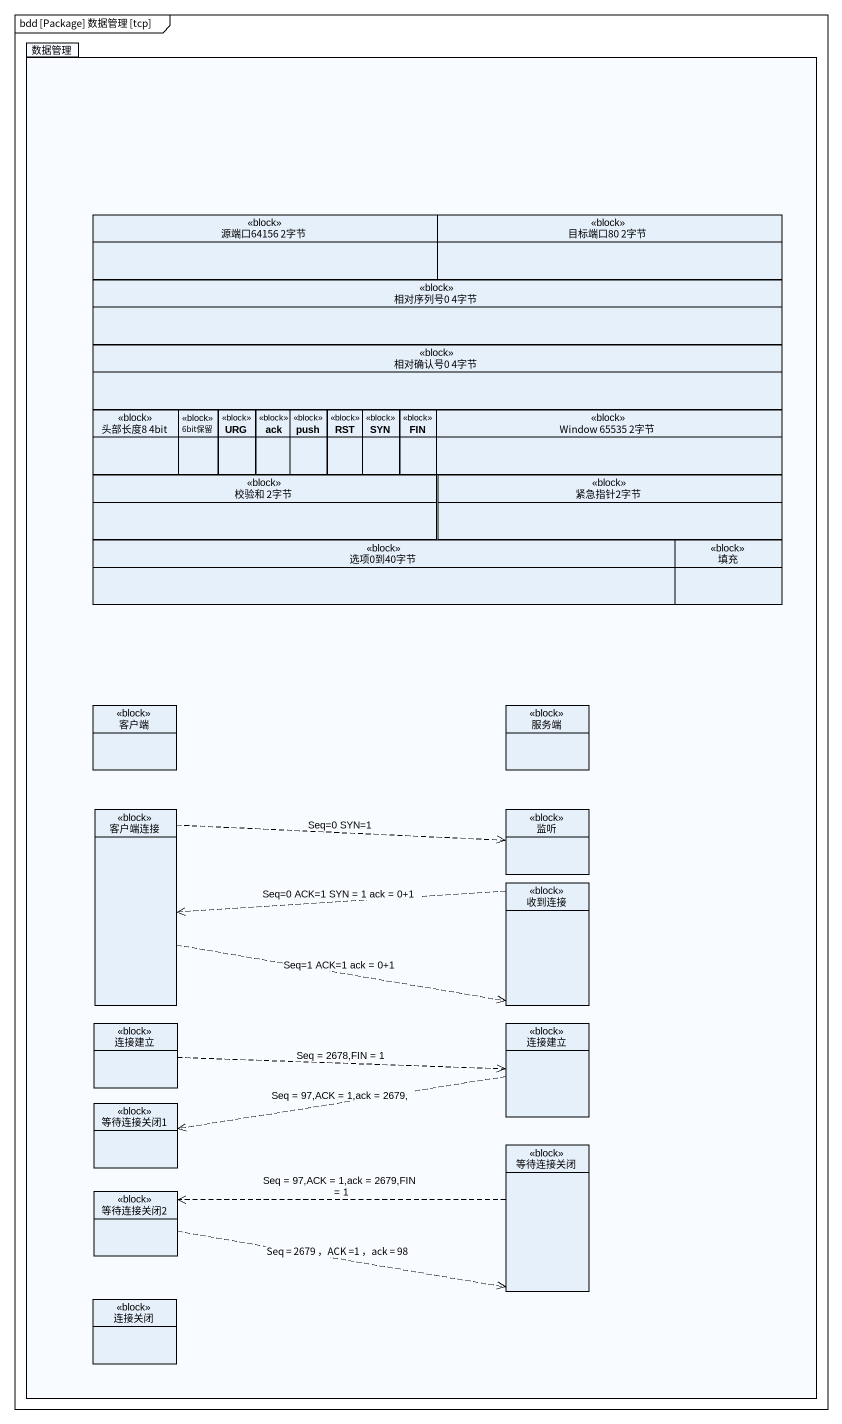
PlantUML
@startuml
mainframe bdd [Package] 数据管理 [tcp]
hide circle
hide empty members
package 数据管理 {
  class "源端口64156 2字节" as 源端口64156_2字节 <<block>>
  class "目标端口80 2字节" as 目标端口80_2字节 <<block>>
  class "相对序列号0 4字节" as 相对序列号0_4字节 <<block>>
  class "相对确认号0 4字节" as 相对确认号0_4字节 <<block>>
  class "头部长度8 4bit" as 头部长度8_4bit <<block>>
  class "6bit保留" as c6bit保留 <<block>>
  class URG <<block>>
  class ack <<block>>
  class push <<block>>
  class RST <<block>>
  class SYN <<block>>
  class FIN <<block>>
  class "Window 65535 2字节" as Window_65535_2字节 <<block>>
  class "校验和 2字节" as 校验和_2字节 <<block>>
  class 紧急指针2字节 <<block>>
  class 选项0到40字节 <<block>>
  class 填充 <<block>>
  class 客户端 <<block>>
  class 服务端 <<block>>
  class 客户端连接 <<block>>
  class 监听 <<block>>
  class 收到连接 <<block>>
  class 连接建立 <<block>>
  class "连接建立" as 连接建立_2 <<block>>
  class 等待连接关闭1 <<block>>
  class 等待连接关闭 <<block>>
  class 等待连接关闭2 <<block>>
  class 连接关闭 <<block>>
}
客户端连接 .right.> 监听 : Seq=0 SYN=1
客户端连接 .right.> 收到连接 : Seq=1 ACK=1 ack = 0+1
收到连接 .left.> 客户端连接 : Seq=0 ACK=1 SYN = 1 ack = 0+1
连接建立 .right.> 连接建立_2 : Seq = 2678,FIN = 1
连接建立_2 .left.> 等待连接关闭1 : Seq = 97,ACK = 1,ack = 2679,
等待连接关闭 .left.> 等待连接关闭2 : Seq = 97,ACK = 1,ack = 2679,FIN = 1
等待连接关闭2 .right.> 等待连接关闭 : Seq = 2679 ，ACK =1 ，ack = 98
@enduml
